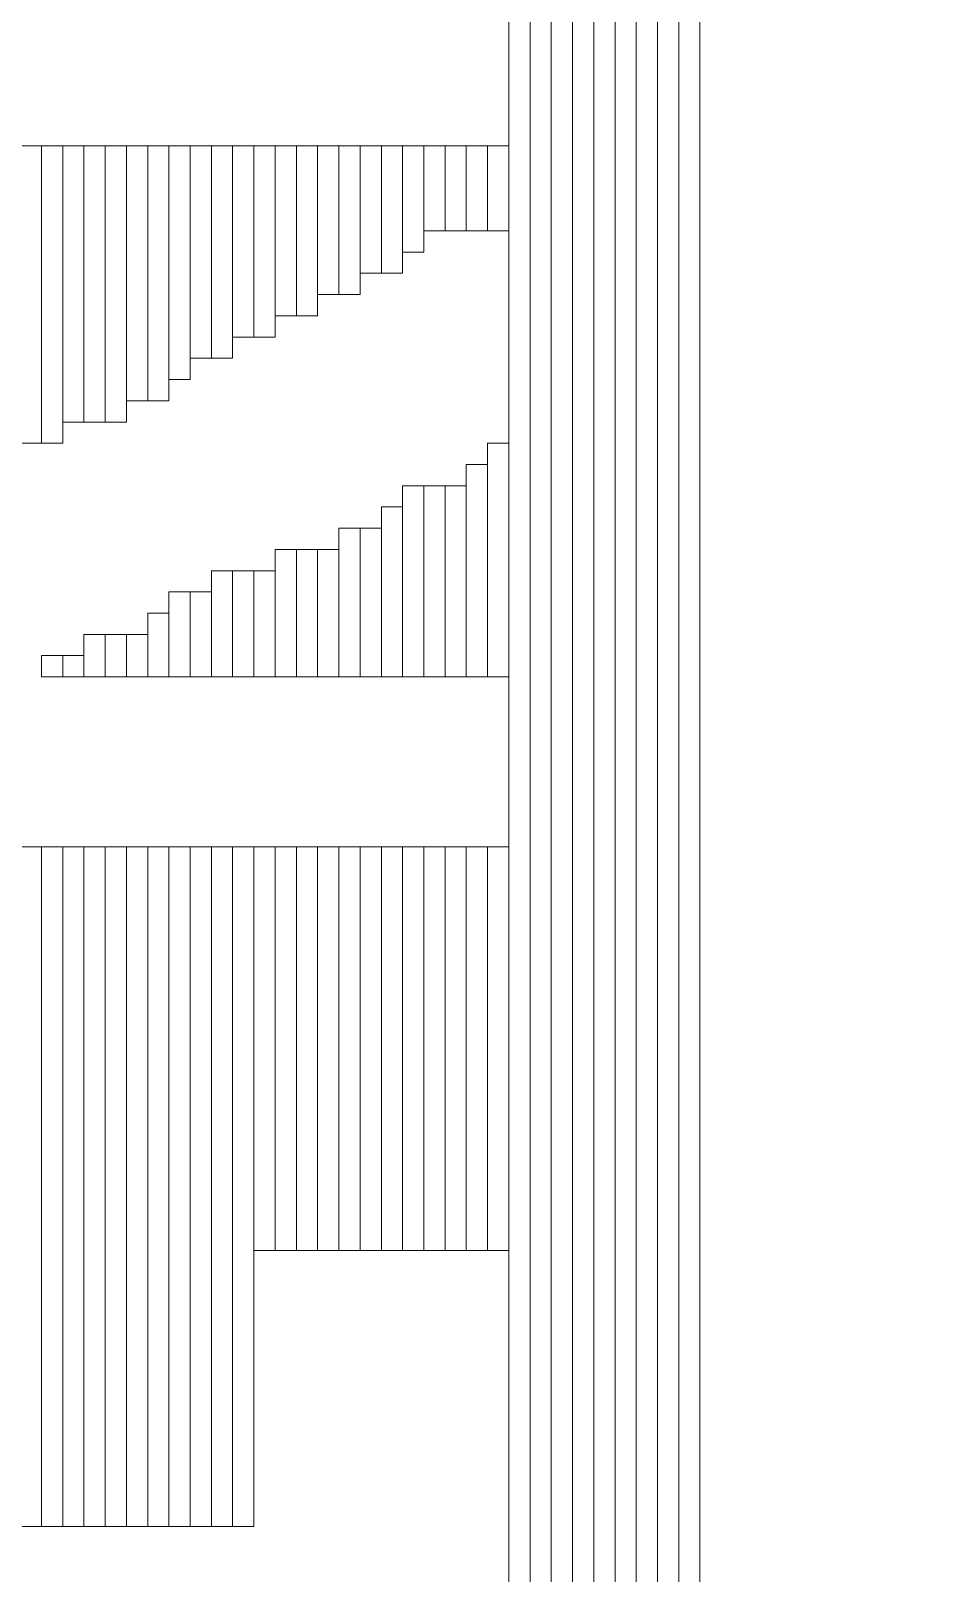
# Model space of a CAD drawing. Header units: millimetres. Extents: x -86 to 67, y -55 to 52.
# Drawn here: x 1.799 to 2.897, y -50.708 to -48.863 of the extents above; entities that cross this region are included whole.
import ezdxf

# ---------------------------------------------------------------- set-up
doc = ezdxf.new("R2010")
doc.units = ezdxf.units.MM
doc.header["$MEASUREMENT"] = 0
doc.layers.add('BG_OUTLINE', color=7, linetype='Continuous')
doc.layers.add('MA_PEN3', color=7, linetype='Continuous')

msp = doc.modelspace()

# ---------------------------------------------------------------- linework, layer by layer
at = {"layer": 'BG_OUTLINE', "color": 3, "lineweight": 9}
msp.add_open_spline([(-60.0926, 34.7331), (-60.0926, 34.7331), (63.7724, 34.7331), (63.7724, 34.7331), (63.7724, 34.7331), (64.585, 34.7336), (65.3646, 34.4113), (65.9396, 33.837), (65.9396, 33.837), (66.5146, 33.2627), (66.8379, 32.4797), (66.8384, 31.667), (66.8384, 31.667), (66.8384, 31.667), (66.8412, -52.28), (66.8412, -52.28), (66.8412, -52.28), (66.8412, -52.28), (66.8384, -52.1933), (66.8384, -52.1933), (66.8384, -52.1933), (66.8389, -53.006), (66.5166, -53.7856), (65.9424, -54.3606), (65.9424, -54.3606), (65.3681, -54.9356), (64.585, -55.2589), (63.7724, -55.2594), (63.7724, -55.2594), (63.7724, -55.2594), (-60.1869, -55.2594), (-60.1869, -55.2594), (-60.1869, -55.2594), (-60.1869, -55.2594), (-60.0853, -55.2518), (-60.0853, -55.2518), (-60.0853, -55.2518), (-60.8979, -55.2523), (-61.6775, -54.9299), (-62.2525, -54.3557), (-62.2525, -54.3557), (-62.8275, -53.7814), (-63.1508, -52.9984), (-63.1513, -52.1857), (-63.1513, -52.1857), (-63.1513, -52.1857), (-63.1587, 31.667), (-63.1587, 31.667), (-63.1587, 31.667), (-63.1592, 32.4797), (-62.8369, 33.2593), (-62.2626, 33.8343), (-62.2626, 33.8343), (-61.6883, 34.4093), (-60.9053, 34.7326), (-60.0926, 34.7331)], degree=3, knots=[0, 0, 0, 0, 0.071429, 0.071429, 0.071429, 0.071429, 0.142857, 0.142857, 0.142857, 0.142857, 0.214286, 0.214286, 0.214286, 0.214286, 0.285714, 0.285714, 0.285714, 0.285714, 0.357143, 0.357143, 0.357143, 0.357143, 0.428571, 0.428571, 0.428571, 0.428571, 0.5, 0.5, 0.5, 0.5, 0.571429, 0.571429, 0.571429, 0.571429, 0.642857, 0.642857, 0.642857, 0.642857, 0.714286, 0.714286, 0.714286, 0.714286, 0.785714, 0.785714, 0.785714, 0.785714, 0.857143, 0.857143, 0.857143, 0.857143, 0.928571, 0.928571, 0.928571, 0.928571, 1, 1, 1, 1], dxfattribs=at)
at = {"layer": 'MA_PEN3', "color": 5, "lineweight": 9}
for points in [[(2.3962, -51.8456), (2.3962, -51.8456), (2.3708, -51.8456), (2.3708, -51.8456), (2.3708, -51.8456), (2.3708, -51.8456), (2.3708, -46.791), (2.3708, -46.791), (2.3708, -46.791), (2.3708, -46.791), (2.3962, -46.791), (2.3962, -46.791), (2.3962, -46.791), (2.3962, -46.791), (2.3962, -51.8456), (2.3962, -51.8456)], [(2.4216, -51.8456), (2.4216, -51.8456), (2.3962, -51.8456), (2.3962, -51.8456), (2.3962, -51.8456), (2.3962, -51.8456), (2.3962, -46.791), (2.3962, -46.791), (2.3962, -46.791), (2.3962, -46.791), (2.4216, -46.791), (2.4216, -46.791), (2.4216, -46.791), (2.4216, -46.791), (2.4216, -51.8456), (2.4216, -51.8456)], [(2.447, -51.8456), (2.447, -51.8456), (2.4216, -51.8456), (2.4216, -51.8456), (2.4216, -51.8456), (2.4216, -51.8456), (2.4216, -46.791), (2.4216, -46.791), (2.4216, -46.791), (2.4216, -46.791), (2.447, -46.791), (2.447, -46.791), (2.447, -46.791), (2.447, -46.791), (2.447, -51.8456), (2.447, -51.8456)], [(2.4724, -51.8456), (2.4724, -51.8456), (2.447, -51.8456), (2.447, -51.8456), (2.447, -51.8456), (2.447, -51.8456), (2.447, -46.791), (2.447, -46.791), (2.447, -46.791), (2.447, -46.791), (2.4724, -46.791), (2.4724, -46.791), (2.4724, -46.791), (2.4724, -46.791), (2.4724, -51.8456), (2.4724, -51.8456)], [(2.4978, -51.8456), (2.4978, -51.8456), (2.4724, -51.8456), (2.4724, -51.8456), (2.4724, -51.8456), (2.4724, -51.8456), (2.4724, -46.791), (2.4724, -46.791), (2.4724, -46.791), (2.4724, -46.791), (2.4978, -46.791), (2.4978, -46.791), (2.4978, -46.791), (2.4978, -46.791), (2.4978, -51.8456), (2.4978, -51.8456)], [(2.5232, -51.8456), (2.5232, -51.8456), (2.4978, -51.8456), (2.4978, -51.8456), (2.4978, -51.8456), (2.4978, -51.8456), (2.4978, -46.791), (2.4978, -46.791), (2.4978, -46.791), (2.4978, -46.791), (2.5232, -46.791), (2.5232, -46.791), (2.5232, -46.791), (2.5232, -46.791), (2.5232, -51.8456), (2.5232, -51.8456)], [(2.5486, -51.8456), (2.5486, -51.8456), (2.5232, -51.8456), (2.5232, -51.8456), (2.5232, -51.8456), (2.5232, -51.8456), (2.5232, -46.791), (2.5232, -46.791), (2.5232, -46.791), (2.5232, -46.791), (2.5486, -46.791), (2.5486, -46.791), (2.5486, -46.791), (2.5486, -46.791), (2.5486, -51.8456), (2.5486, -51.8456)], [(2.574, -51.8456), (2.574, -51.8456), (2.5486, -51.8456), (2.5486, -51.8456), (2.5486, -51.8456), (2.5486, -51.8456), (2.5486, -46.791), (2.5486, -46.791), (2.5486, -46.791), (2.5486, -46.791), (2.574, -46.791), (2.574, -46.791), (2.574, -46.791), (2.574, -46.791), (2.574, -51.8456), (2.574, -51.8456)], [(2.5994, -51.8456), (2.5994, -51.8456), (2.574, -51.8456), (2.574, -51.8456), (2.574, -51.8456), (2.574, -51.8456), (2.574, -46.791), (2.574, -46.791), (2.574, -46.791), (2.574, -46.791), (2.5994, -46.791), (2.5994, -46.791), (2.5994, -46.791), (2.5994, -46.791), (2.5994, -51.8456), (2.5994, -51.8456)], [(1.812, -49.3564), (1.812, -49.3564), (1.7866, -49.3564), (1.7866, -49.3564), (1.7866, -49.3564), (1.7866, -49.3564), (1.7866, -49.0008), (1.7866, -49.0008), (1.7866, -49.0008), (1.7866, -49.0008), (1.812, -49.0008), (1.812, -49.0008), (1.812, -49.0008), (1.812, -49.0008), (1.812, -49.3564), (1.812, -49.3564)], [(1.8374, -49.3564), (1.8374, -49.3564), (1.812, -49.3564), (1.812, -49.3564), (1.812, -49.3564), (1.812, -49.3564), (1.812, -49.0008), (1.812, -49.0008), (1.812, -49.0008), (1.812, -49.0008), (1.8374, -49.0008), (1.8374, -49.0008), (1.8374, -49.0008), (1.8374, -49.0008), (1.8374, -49.3564), (1.8374, -49.3564)], [(1.8628, -49.331), (1.8628, -49.331), (1.8374, -49.331), (1.8374, -49.331), (1.8374, -49.331), (1.8374, -49.331), (1.8374, -49.0008), (1.8374, -49.0008), (1.8374, -49.0008), (1.8374, -49.0008), (1.8628, -49.0008), (1.8628, -49.0008), (1.8628, -49.0008), (1.8628, -49.0008), (1.8628, -49.331), (1.8628, -49.331)], [(1.8882, -49.331), (1.8882, -49.331), (1.8628, -49.331), (1.8628, -49.331), (1.8628, -49.331), (1.8628, -49.331), (1.8628, -49.0008), (1.8628, -49.0008), (1.8628, -49.0008), (1.8628, -49.0008), (1.8882, -49.0008), (1.8882, -49.0008), (1.8882, -49.0008), (1.8882, -49.0008), (1.8882, -49.331), (1.8882, -49.331)], [(1.9136, -49.331), (1.9136, -49.331), (1.8882, -49.331), (1.8882, -49.331), (1.8882, -49.331), (1.8882, -49.331), (1.8882, -49.0008), (1.8882, -49.0008), (1.8882, -49.0008), (1.8882, -49.0008), (1.9136, -49.0008), (1.9136, -49.0008), (1.9136, -49.0008), (1.9136, -49.0008), (1.9136, -49.331), (1.9136, -49.331)], [(1.939, -49.3056), (1.939, -49.3056), (1.9136, -49.3056), (1.9136, -49.3056), (1.9136, -49.3056), (1.9136, -49.3056), (1.9136, -49.0008), (1.9136, -49.0008), (1.9136, -49.0008), (1.9136, -49.0008), (1.939, -49.0008), (1.939, -49.0008), (1.939, -49.0008), (1.939, -49.0008), (1.939, -49.3056), (1.939, -49.3056)], [(1.9644, -49.3056), (1.9644, -49.3056), (1.939, -49.3056), (1.939, -49.3056), (1.939, -49.3056), (1.939, -49.3056), (1.939, -49.0008), (1.939, -49.0008), (1.939, -49.0008), (1.939, -49.0008), (1.9644, -49.0008), (1.9644, -49.0008), (1.9644, -49.0008), (1.9644, -49.0008), (1.9644, -49.3056), (1.9644, -49.3056)], [(1.9898, -49.2802), (1.9898, -49.2802), (1.9644, -49.2802), (1.9644, -49.2802), (1.9644, -49.2802), (1.9644, -49.2802), (1.9644, -49.0008), (1.9644, -49.0008), (1.9644, -49.0008), (1.9644, -49.0008), (1.9898, -49.0008), (1.9898, -49.0008), (1.9898, -49.0008), (1.9898, -49.0008), (1.9898, -49.2802), (1.9898, -49.2802)], [(2.0152, -49.2548), (2.0152, -49.2548), (1.9898, -49.2548), (1.9898, -49.2548), (1.9898, -49.2548), (1.9898, -49.2548), (1.9898, -49.0008), (1.9898, -49.0008), (1.9898, -49.0008), (1.9898, -49.0008), (2.0152, -49.0008), (2.0152, -49.0008), (2.0152, -49.0008), (2.0152, -49.0008), (2.0152, -49.2548), (2.0152, -49.2548)], [(2.0406, -49.2548), (2.0406, -49.2548), (2.0152, -49.2548), (2.0152, -49.2548), (2.0152, -49.2548), (2.0152, -49.2548), (2.0152, -49.0008), (2.0152, -49.0008), (2.0152, -49.0008), (2.0152, -49.0008), (2.0406, -49.0008), (2.0406, -49.0008), (2.0406, -49.0008), (2.0406, -49.0008), (2.0406, -49.2548), (2.0406, -49.2548)], [(2.066, -49.2294), (2.066, -49.2294), (2.0406, -49.2294), (2.0406, -49.2294), (2.0406, -49.2294), (2.0406, -49.2294), (2.0406, -49.0008), (2.0406, -49.0008), (2.0406, -49.0008), (2.0406, -49.0008), (2.066, -49.0008), (2.066, -49.0008), (2.066, -49.0008), (2.066, -49.0008), (2.066, -49.2294), (2.066, -49.2294)], [(2.0914, -49.2294), (2.0914, -49.2294), (2.066, -49.2294), (2.066, -49.2294), (2.066, -49.2294), (2.066, -49.2294), (2.066, -49.0008), (2.066, -49.0008), (2.066, -49.0008), (2.066, -49.0008), (2.0914, -49.0008), (2.0914, -49.0008), (2.0914, -49.0008), (2.0914, -49.0008), (2.0914, -49.2294), (2.0914, -49.2294)], [(2.1168, -49.204), (2.1168, -49.204), (2.0914, -49.204), (2.0914, -49.204), (2.0914, -49.204), (2.0914, -49.204), (2.0914, -49.0008), (2.0914, -49.0008), (2.0914, -49.0008), (2.0914, -49.0008), (2.1168, -49.0008), (2.1168, -49.0008), (2.1168, -49.0008), (2.1168, -49.0008), (2.1168, -49.204), (2.1168, -49.204)], [(2.1422, -49.204), (2.1422, -49.204), (2.1168, -49.204), (2.1168, -49.204), (2.1168, -49.204), (2.1168, -49.204), (2.1168, -49.0008), (2.1168, -49.0008), (2.1168, -49.0008), (2.1168, -49.0008), (2.1422, -49.0008), (2.1422, -49.0008), (2.1422, -49.0008), (2.1422, -49.0008), (2.1422, -49.204), (2.1422, -49.204)], [(2.1676, -49.1786), (2.1676, -49.1786), (2.1422, -49.1786), (2.1422, -49.1786), (2.1422, -49.1786), (2.1422, -49.1786), (2.1422, -49.0008), (2.1422, -49.0008), (2.1422, -49.0008), (2.1422, -49.0008), (2.1676, -49.0008), (2.1676, -49.0008), (2.1676, -49.0008), (2.1676, -49.0008), (2.1676, -49.1786), (2.1676, -49.1786)], [(2.193, -49.1786), (2.193, -49.1786), (2.1676, -49.1786), (2.1676, -49.1786), (2.1676, -49.1786), (2.1676, -49.1786), (2.1676, -49.0008), (2.1676, -49.0008), (2.1676, -49.0008), (2.1676, -49.0008), (2.193, -49.0008), (2.193, -49.0008), (2.193, -49.0008), (2.193, -49.0008), (2.193, -49.1786), (2.193, -49.1786)], [(2.2184, -49.1532), (2.2184, -49.1532), (2.193, -49.1532), (2.193, -49.1532), (2.193, -49.1532), (2.193, -49.1532), (2.193, -49.0008), (2.193, -49.0008), (2.193, -49.0008), (2.193, -49.0008), (2.2184, -49.0008), (2.2184, -49.0008), (2.2184, -49.0008), (2.2184, -49.0008), (2.2184, -49.1532), (2.2184, -49.1532)], [(2.2438, -49.1532), (2.2438, -49.1532), (2.2184, -49.1532), (2.2184, -49.1532), (2.2184, -49.1532), (2.2184, -49.1532), (2.2184, -49.0008), (2.2184, -49.0008), (2.2184, -49.0008), (2.2184, -49.0008), (2.2438, -49.0008), (2.2438, -49.0008), (2.2438, -49.0008), (2.2438, -49.0008), (2.2438, -49.1532), (2.2438, -49.1532)], [(2.2692, -49.1278), (2.2692, -49.1278), (2.2438, -49.1278), (2.2438, -49.1278), (2.2438, -49.1278), (2.2438, -49.1278), (2.2438, -49.0008), (2.2438, -49.0008), (2.2438, -49.0008), (2.2438, -49.0008), (2.2692, -49.0008), (2.2692, -49.0008), (2.2692, -49.0008), (2.2692, -49.0008), (2.2692, -49.1278), (2.2692, -49.1278)], [(2.2946, -49.1024), (2.2946, -49.1024), (2.2692, -49.1024), (2.2692, -49.1024), (2.2692, -49.1024), (2.2692, -49.1024), (2.2692, -49.0008), (2.2692, -49.0008), (2.2692, -49.0008), (2.2692, -49.0008), (2.2946, -49.0008), (2.2946, -49.0008), (2.2946, -49.0008), (2.2946, -49.0008), (2.2946, -49.1024), (2.2946, -49.1024)], [(2.32, -49.1024), (2.32, -49.1024), (2.2946, -49.1024), (2.2946, -49.1024), (2.2946, -49.1024), (2.2946, -49.1024), (2.2946, -49.0008), (2.2946, -49.0008), (2.2946, -49.0008), (2.2946, -49.0008), (2.32, -49.0008), (2.32, -49.0008), (2.32, -49.0008), (2.32, -49.0008), (2.32, -49.1024), (2.32, -49.1024)], [(2.3454, -49.1024), (2.3454, -49.1024), (2.32, -49.1024), (2.32, -49.1024), (2.32, -49.1024), (2.32, -49.1024), (2.32, -49.0008), (2.32, -49.0008), (2.32, -49.0008), (2.32, -49.0008), (2.3454, -49.0008), (2.3454, -49.0008), (2.3454, -49.0008), (2.3454, -49.0008), (2.3454, -49.1024), (2.3454, -49.1024)], [(2.3708, -49.1024), (2.3708, -49.1024), (2.3454, -49.1024), (2.3454, -49.1024), (2.3454, -49.1024), (2.3454, -49.1024), (2.3454, -49.0008), (2.3454, -49.0008), (2.3454, -49.0008), (2.3454, -49.0008), (2.3708, -49.0008), (2.3708, -49.0008), (2.3708, -49.0008), (2.3708, -49.0008), (2.3708, -49.1024), (2.3708, -49.1024)], [(2.3708, -49.6358), (2.3708, -49.6358), (2.3454, -49.6358), (2.3454, -49.6358), (2.3454, -49.6358), (2.3454, -49.6358), (2.3454, -49.3564), (2.3454, -49.3564), (2.3454, -49.3564), (2.3454, -49.3564), (2.3708, -49.3564), (2.3708, -49.3564), (2.3708, -49.3564), (2.3708, -49.3564), (2.3708, -49.6358), (2.3708, -49.6358)], [(2.3454, -49.6358), (2.3454, -49.6358), (2.32, -49.6358), (2.32, -49.6358), (2.32, -49.6358), (2.32, -49.6358), (2.32, -49.3818), (2.32, -49.3818), (2.32, -49.3818), (2.32, -49.3818), (2.3454, -49.3818), (2.3454, -49.3818), (2.3454, -49.3818), (2.3454, -49.3818), (2.3454, -49.6358), (2.3454, -49.6358)], [(2.2692, -49.6358), (2.2692, -49.6358), (2.2438, -49.6358), (2.2438, -49.6358), (2.2438, -49.6358), (2.2438, -49.6358), (2.2438, -49.4072), (2.2438, -49.4072), (2.2438, -49.4072), (2.2438, -49.4072), (2.2692, -49.4072), (2.2692, -49.4072), (2.2692, -49.4072), (2.2692, -49.4072), (2.2692, -49.6358), (2.2692, -49.6358)], [(2.2946, -49.6358), (2.2946, -49.6358), (2.2692, -49.6358), (2.2692, -49.6358), (2.2692, -49.6358), (2.2692, -49.6358), (2.2692, -49.4072), (2.2692, -49.4072), (2.2692, -49.4072), (2.2692, -49.4072), (2.2946, -49.4072), (2.2946, -49.4072), (2.2946, -49.4072), (2.2946, -49.4072), (2.2946, -49.6358), (2.2946, -49.6358)], [(2.32, -49.6358), (2.32, -49.6358), (2.2946, -49.6358), (2.2946, -49.6358), (2.2946, -49.6358), (2.2946, -49.6358), (2.2946, -49.4072), (2.2946, -49.4072), (2.2946, -49.4072), (2.2946, -49.4072), (2.32, -49.4072), (2.32, -49.4072), (2.32, -49.4072), (2.32, -49.4072), (2.32, -49.6358), (2.32, -49.6358)], [(2.2438, -49.6358), (2.2438, -49.6358), (2.2184, -49.6358), (2.2184, -49.6358), (2.2184, -49.6358), (2.2184, -49.6358), (2.2184, -49.4326), (2.2184, -49.4326), (2.2184, -49.4326), (2.2184, -49.4326), (2.2438, -49.4326), (2.2438, -49.4326), (2.2438, -49.4326), (2.2438, -49.4326), (2.2438, -49.6358), (2.2438, -49.6358)], [(2.193, -49.6358), (2.193, -49.6358), (2.1676, -49.6358), (2.1676, -49.6358), (2.1676, -49.6358), (2.1676, -49.6358), (2.1676, -49.458), (2.1676, -49.458), (2.1676, -49.458), (2.1676, -49.458), (2.193, -49.458), (2.193, -49.458), (2.193, -49.458), (2.193, -49.458), (2.193, -49.6358), (2.193, -49.6358)], [(2.2184, -49.6358), (2.2184, -49.6358), (2.193, -49.6358), (2.193, -49.6358), (2.193, -49.6358), (2.193, -49.6358), (2.193, -49.458), (2.193, -49.458), (2.193, -49.458), (2.193, -49.458), (2.2184, -49.458), (2.2184, -49.458), (2.2184, -49.458), (2.2184, -49.458), (2.2184, -49.6358), (2.2184, -49.6358)], [(2.1168, -49.6358), (2.1168, -49.6358), (2.0914, -49.6358), (2.0914, -49.6358), (2.0914, -49.6358), (2.0914, -49.6358), (2.0914, -49.4834), (2.0914, -49.4834), (2.0914, -49.4834), (2.0914, -49.4834), (2.1168, -49.4834), (2.1168, -49.4834), (2.1168, -49.4834), (2.1168, -49.4834), (2.1168, -49.6358), (2.1168, -49.6358)], [(2.1422, -49.6358), (2.1422, -49.6358), (2.1168, -49.6358), (2.1168, -49.6358), (2.1168, -49.6358), (2.1168, -49.6358), (2.1168, -49.4834), (2.1168, -49.4834), (2.1168, -49.4834), (2.1168, -49.4834), (2.1422, -49.4834), (2.1422, -49.4834), (2.1422, -49.4834), (2.1422, -49.4834), (2.1422, -49.6358), (2.1422, -49.6358)], [(2.1676, -49.6358), (2.1676, -49.6358), (2.1422, -49.6358), (2.1422, -49.6358), (2.1422, -49.6358), (2.1422, -49.6358), (2.1422, -49.4834), (2.1422, -49.4834), (2.1422, -49.4834), (2.1422, -49.4834), (2.1676, -49.4834), (2.1676, -49.4834), (2.1676, -49.4834), (2.1676, -49.4834), (2.1676, -49.6358), (2.1676, -49.6358)], [(2.0406, -49.6358), (2.0406, -49.6358), (2.0152, -49.6358), (2.0152, -49.6358), (2.0152, -49.6358), (2.0152, -49.6358), (2.0152, -49.5088), (2.0152, -49.5088), (2.0152, -49.5088), (2.0152, -49.5088), (2.0406, -49.5088), (2.0406, -49.5088), (2.0406, -49.5088), (2.0406, -49.5088), (2.0406, -49.6358), (2.0406, -49.6358)], [(2.066, -49.6358), (2.066, -49.6358), (2.0406, -49.6358), (2.0406, -49.6358), (2.0406, -49.6358), (2.0406, -49.6358), (2.0406, -49.5088), (2.0406, -49.5088), (2.0406, -49.5088), (2.0406, -49.5088), (2.066, -49.5088), (2.066, -49.5088), (2.066, -49.5088), (2.066, -49.5088), (2.066, -49.6358), (2.066, -49.6358)], [(2.0914, -49.6358), (2.0914, -49.6358), (2.066, -49.6358), (2.066, -49.6358), (2.066, -49.6358), (2.066, -49.6358), (2.066, -49.5088), (2.066, -49.5088), (2.066, -49.5088), (2.066, -49.5088), (2.0914, -49.5088), (2.0914, -49.5088), (2.0914, -49.5088), (2.0914, -49.5088), (2.0914, -49.6358), (2.0914, -49.6358)], [(1.9898, -49.6358), (1.9898, -49.6358), (1.9644, -49.6358), (1.9644, -49.6358), (1.9644, -49.6358), (1.9644, -49.6358), (1.9644, -49.5342), (1.9644, -49.5342), (1.9644, -49.5342), (1.9644, -49.5342), (1.9898, -49.5342), (1.9898, -49.5342), (1.9898, -49.5342), (1.9898, -49.5342), (1.9898, -49.6358), (1.9898, -49.6358)], [(2.0152, -49.6358), (2.0152, -49.6358), (1.9898, -49.6358), (1.9898, -49.6358), (1.9898, -49.6358), (1.9898, -49.6358), (1.9898, -49.5342), (1.9898, -49.5342), (1.9898, -49.5342), (1.9898, -49.5342), (2.0152, -49.5342), (2.0152, -49.5342), (2.0152, -49.5342), (2.0152, -49.5342), (2.0152, -49.6358), (2.0152, -49.6358)], [(1.9644, -49.6358), (1.9644, -49.6358), (1.939, -49.6358), (1.939, -49.6358), (1.939, -49.6358), (1.939, -49.6358), (1.939, -49.5596), (1.939, -49.5596), (1.939, -49.5596), (1.939, -49.5596), (1.9644, -49.5596), (1.9644, -49.5596), (1.9644, -49.5596), (1.9644, -49.5596), (1.9644, -49.6358), (1.9644, -49.6358)], [(1.8882, -49.6358), (1.8882, -49.6358), (1.8628, -49.6358), (1.8628, -49.6358), (1.8628, -49.6358), (1.8628, -49.6358), (1.8628, -49.585), (1.8628, -49.585), (1.8628, -49.585), (1.8628, -49.585), (1.8882, -49.585), (1.8882, -49.585), (1.8882, -49.585), (1.8882, -49.585), (1.8882, -49.6358), (1.8882, -49.6358)], [(1.9136, -49.6358), (1.9136, -49.6358), (1.8882, -49.6358), (1.8882, -49.6358), (1.8882, -49.6358), (1.8882, -49.6358), (1.8882, -49.585), (1.8882, -49.585), (1.8882, -49.585), (1.8882, -49.585), (1.9136, -49.585), (1.9136, -49.585), (1.9136, -49.585), (1.9136, -49.585), (1.9136, -49.6358), (1.9136, -49.6358)], [(1.939, -49.6358), (1.939, -49.6358), (1.9136, -49.6358), (1.9136, -49.6358), (1.9136, -49.6358), (1.9136, -49.6358), (1.9136, -49.585), (1.9136, -49.585), (1.9136, -49.585), (1.9136, -49.585), (1.939, -49.585), (1.939, -49.585), (1.939, -49.585), (1.939, -49.585), (1.939, -49.6358), (1.939, -49.6358)], [(1.8374, -49.6358), (1.8374, -49.6358), (1.812, -49.6358), (1.812, -49.6358), (1.812, -49.6358), (1.812, -49.6358), (1.812, -49.6104), (1.812, -49.6104), (1.812, -49.6104), (1.812, -49.6104), (1.8374, -49.6104), (1.8374, -49.6104), (1.8374, -49.6104), (1.8374, -49.6104), (1.8374, -49.6358), (1.8374, -49.6358)], [(1.8628, -49.6358), (1.8628, -49.6358), (1.8374, -49.6358), (1.8374, -49.6358), (1.8374, -49.6358), (1.8374, -49.6358), (1.8374, -49.6104), (1.8374, -49.6104), (1.8374, -49.6104), (1.8374, -49.6104), (1.8628, -49.6104), (1.8628, -49.6104), (1.8628, -49.6104), (1.8628, -49.6104), (1.8628, -49.6358), (1.8628, -49.6358)], [(1.812, -50.6518), (1.812, -50.6518), (1.7866, -50.6518), (1.7866, -50.6518), (1.7866, -50.6518), (1.7866, -50.6518), (1.7866, -49.839), (1.7866, -49.839), (1.7866, -49.839), (1.7866, -49.839), (1.812, -49.839), (1.812, -49.839), (1.812, -49.839), (1.812, -49.839), (1.812, -50.6518), (1.812, -50.6518)], [(1.8374, -50.6518), (1.8374, -50.6518), (1.812, -50.6518), (1.812, -50.6518), (1.812, -50.6518), (1.812, -50.6518), (1.812, -49.839), (1.812, -49.839), (1.812, -49.839), (1.812, -49.839), (1.8374, -49.839), (1.8374, -49.839), (1.8374, -49.839), (1.8374, -49.839), (1.8374, -50.6518), (1.8374, -50.6518)], [(1.8628, -50.6518), (1.8628, -50.6518), (1.8374, -50.6518), (1.8374, -50.6518), (1.8374, -50.6518), (1.8374, -50.6518), (1.8374, -49.839), (1.8374, -49.839), (1.8374, -49.839), (1.8374, -49.839), (1.8628, -49.839), (1.8628, -49.839), (1.8628, -49.839), (1.8628, -49.839), (1.8628, -50.6518), (1.8628, -50.6518)], [(1.8882, -50.6518), (1.8882, -50.6518), (1.8628, -50.6518), (1.8628, -50.6518), (1.8628, -50.6518), (1.8628, -50.6518), (1.8628, -49.839), (1.8628, -49.839), (1.8628, -49.839), (1.8628, -49.839), (1.8882, -49.839), (1.8882, -49.839), (1.8882, -49.839), (1.8882, -49.839), (1.8882, -50.6518), (1.8882, -50.6518)], [(1.9136, -50.6518), (1.9136, -50.6518), (1.8882, -50.6518), (1.8882, -50.6518), (1.8882, -50.6518), (1.8882, -50.6518), (1.8882, -49.839), (1.8882, -49.839), (1.8882, -49.839), (1.8882, -49.839), (1.9136, -49.839), (1.9136, -49.839), (1.9136, -49.839), (1.9136, -49.839), (1.9136, -50.6518), (1.9136, -50.6518)], [(1.939, -50.6518), (1.939, -50.6518), (1.9136, -50.6518), (1.9136, -50.6518), (1.9136, -50.6518), (1.9136, -50.6518), (1.9136, -49.839), (1.9136, -49.839), (1.9136, -49.839), (1.9136, -49.839), (1.939, -49.839), (1.939, -49.839), (1.939, -49.839), (1.939, -49.839), (1.939, -50.6518), (1.939, -50.6518)], [(1.9644, -50.6518), (1.9644, -50.6518), (1.939, -50.6518), (1.939, -50.6518), (1.939, -50.6518), (1.939, -50.6518), (1.939, -49.839), (1.939, -49.839), (1.939, -49.839), (1.939, -49.839), (1.9644, -49.839), (1.9644, -49.839), (1.9644, -49.839), (1.9644, -49.839), (1.9644, -50.6518), (1.9644, -50.6518)], [(1.9898, -50.6518), (1.9898, -50.6518), (1.9644, -50.6518), (1.9644, -50.6518), (1.9644, -50.6518), (1.9644, -50.6518), (1.9644, -49.839), (1.9644, -49.839), (1.9644, -49.839), (1.9644, -49.839), (1.9898, -49.839), (1.9898, -49.839), (1.9898, -49.839), (1.9898, -49.839), (1.9898, -50.6518), (1.9898, -50.6518)], [(2.0152, -50.6518), (2.0152, -50.6518), (1.9898, -50.6518), (1.9898, -50.6518), (1.9898, -50.6518), (1.9898, -50.6518), (1.9898, -49.839), (1.9898, -49.839), (1.9898, -49.839), (1.9898, -49.839), (2.0152, -49.839), (2.0152, -49.839), (2.0152, -49.839), (2.0152, -49.839), (2.0152, -50.6518), (2.0152, -50.6518)], [(2.0406, -50.6518), (2.0406, -50.6518), (2.0152, -50.6518), (2.0152, -50.6518), (2.0152, -50.6518), (2.0152, -50.6518), (2.0152, -49.839), (2.0152, -49.839), (2.0152, -49.839), (2.0152, -49.839), (2.0406, -49.839), (2.0406, -49.839), (2.0406, -49.839), (2.0406, -49.839), (2.0406, -50.6518), (2.0406, -50.6518)], [(2.066, -50.6518), (2.066, -50.6518), (2.0406, -50.6518), (2.0406, -50.6518), (2.0406, -50.6518), (2.0406, -50.6518), (2.0406, -49.839), (2.0406, -49.839), (2.0406, -49.839), (2.0406, -49.839), (2.066, -49.839), (2.066, -49.839), (2.066, -49.839), (2.066, -49.839), (2.066, -50.6518), (2.066, -50.6518)], [(2.0914, -50.3216), (2.0914, -50.3216), (2.066, -50.3216), (2.066, -50.3216), (2.066, -50.3216), (2.066, -50.3216), (2.066, -49.839), (2.066, -49.839), (2.066, -49.839), (2.066, -49.839), (2.0914, -49.839), (2.0914, -49.839), (2.0914, -49.839), (2.0914, -49.839), (2.0914, -50.3216), (2.0914, -50.3216)], [(2.1168, -50.3216), (2.1168, -50.3216), (2.0914, -50.3216), (2.0914, -50.3216), (2.0914, -50.3216), (2.0914, -50.3216), (2.0914, -49.839), (2.0914, -49.839), (2.0914, -49.839), (2.0914, -49.839), (2.1168, -49.839), (2.1168, -49.839), (2.1168, -49.839), (2.1168, -49.839), (2.1168, -50.3216), (2.1168, -50.3216)], [(2.1422, -50.3216), (2.1422, -50.3216), (2.1168, -50.3216), (2.1168, -50.3216), (2.1168, -50.3216), (2.1168, -50.3216), (2.1168, -49.839), (2.1168, -49.839), (2.1168, -49.839), (2.1168, -49.839), (2.1422, -49.839), (2.1422, -49.839), (2.1422, -49.839), (2.1422, -49.839), (2.1422, -50.3216), (2.1422, -50.3216)], [(2.1676, -50.3216), (2.1676, -50.3216), (2.1422, -50.3216), (2.1422, -50.3216), (2.1422, -50.3216), (2.1422, -50.3216), (2.1422, -49.839), (2.1422, -49.839), (2.1422, -49.839), (2.1422, -49.839), (2.1676, -49.839), (2.1676, -49.839), (2.1676, -49.839), (2.1676, -49.839), (2.1676, -50.3216), (2.1676, -50.3216)], [(2.193, -50.3216), (2.193, -50.3216), (2.1676, -50.3216), (2.1676, -50.3216), (2.1676, -50.3216), (2.1676, -50.3216), (2.1676, -49.839), (2.1676, -49.839), (2.1676, -49.839), (2.1676, -49.839), (2.193, -49.839), (2.193, -49.839), (2.193, -49.839), (2.193, -49.839), (2.193, -50.3216), (2.193, -50.3216)], [(2.2184, -50.3216), (2.2184, -50.3216), (2.193, -50.3216), (2.193, -50.3216), (2.193, -50.3216), (2.193, -50.3216), (2.193, -49.839), (2.193, -49.839), (2.193, -49.839), (2.193, -49.839), (2.2184, -49.839), (2.2184, -49.839), (2.2184, -49.839), (2.2184, -49.839), (2.2184, -50.3216), (2.2184, -50.3216)], [(2.2438, -50.3216), (2.2438, -50.3216), (2.2184, -50.3216), (2.2184, -50.3216), (2.2184, -50.3216), (2.2184, -50.3216), (2.2184, -49.839), (2.2184, -49.839), (2.2184, -49.839), (2.2184, -49.839), (2.2438, -49.839), (2.2438, -49.839), (2.2438, -49.839), (2.2438, -49.839), (2.2438, -50.3216), (2.2438, -50.3216)], [(2.2692, -50.3216), (2.2692, -50.3216), (2.2438, -50.3216), (2.2438, -50.3216), (2.2438, -50.3216), (2.2438, -50.3216), (2.2438, -49.839), (2.2438, -49.839), (2.2438, -49.839), (2.2438, -49.839), (2.2692, -49.839), (2.2692, -49.839), (2.2692, -49.839), (2.2692, -49.839), (2.2692, -50.3216), (2.2692, -50.3216)], [(2.2946, -50.3216), (2.2946, -50.3216), (2.2692, -50.3216), (2.2692, -50.3216), (2.2692, -50.3216), (2.2692, -50.3216), (2.2692, -49.839), (2.2692, -49.839), (2.2692, -49.839), (2.2692, -49.839), (2.2946, -49.839), (2.2946, -49.839), (2.2946, -49.839), (2.2946, -49.839), (2.2946, -50.3216), (2.2946, -50.3216)], [(2.32, -50.3216), (2.32, -50.3216), (2.2946, -50.3216), (2.2946, -50.3216), (2.2946, -50.3216), (2.2946, -50.3216), (2.2946, -49.839), (2.2946, -49.839), (2.2946, -49.839), (2.2946, -49.839), (2.32, -49.839), (2.32, -49.839), (2.32, -49.839), (2.32, -49.839), (2.32, -50.3216), (2.32, -50.3216)], [(2.3454, -50.3216), (2.3454, -50.3216), (2.32, -50.3216), (2.32, -50.3216), (2.32, -50.3216), (2.32, -50.3216), (2.32, -49.839), (2.32, -49.839), (2.32, -49.839), (2.32, -49.839), (2.3454, -49.839), (2.3454, -49.839), (2.3454, -49.839), (2.3454, -49.839), (2.3454, -50.3216), (2.3454, -50.3216)], [(2.3708, -50.3216), (2.3708, -50.3216), (2.3454, -50.3216), (2.3454, -50.3216), (2.3454, -50.3216), (2.3454, -50.3216), (2.3454, -49.839), (2.3454, -49.839), (2.3454, -49.839), (2.3454, -49.839), (2.3708, -49.839), (2.3708, -49.839), (2.3708, -49.839), (2.3708, -49.839), (2.3708, -50.3216), (2.3708, -50.3216)]]:
    msp.add_open_spline(points, degree=3, knots=[0, 0, 0, 0, 0.25, 0.25, 0.25, 0.25, 0.5, 0.5, 0.5, 0.5, 0.75, 0.75, 0.75, 0.75, 1, 1, 1, 1], dxfattribs=at)

doc.saveas('drawing.dxf')
